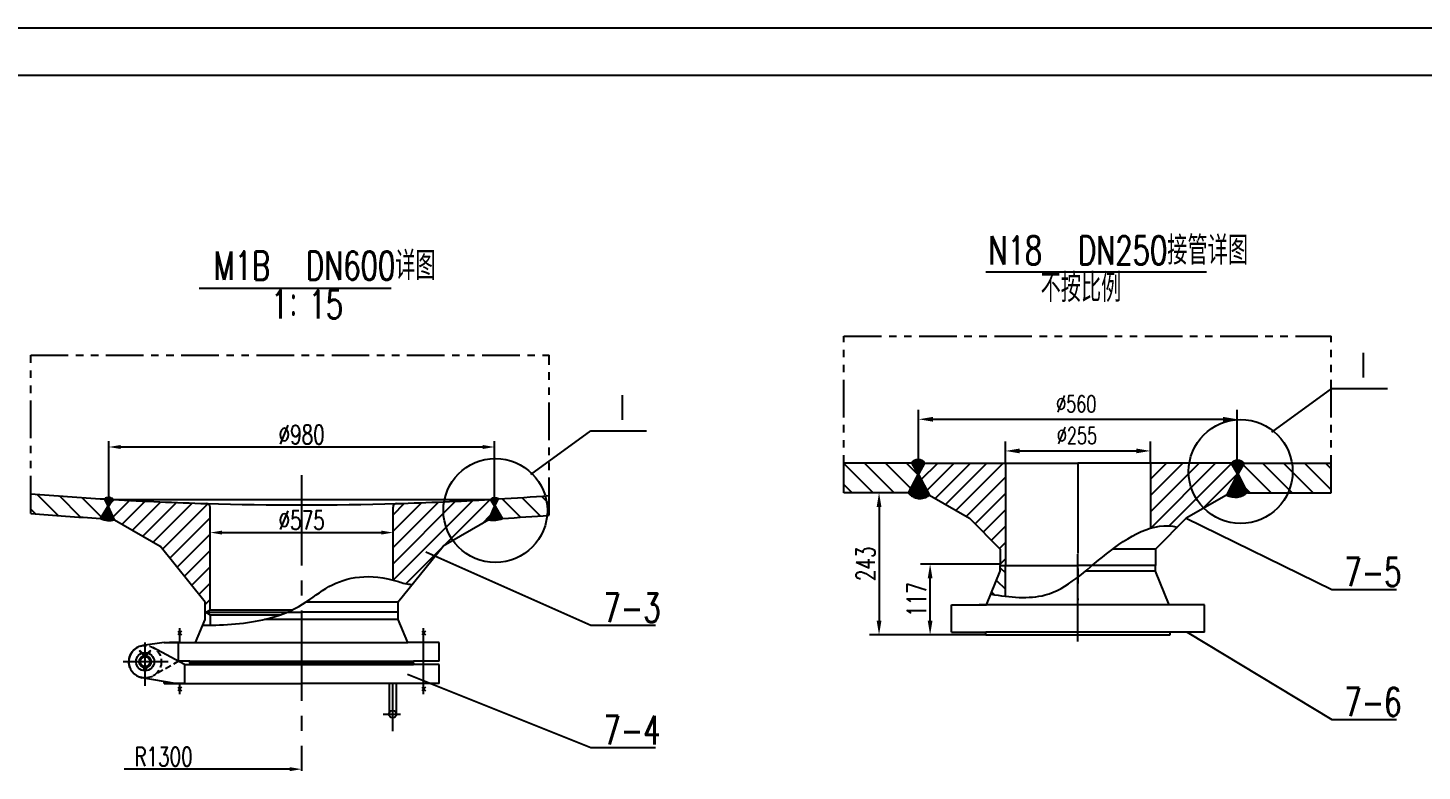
# Model space of a CAD drawing. Extents: x 14295 to 55529, y 90 to 48558.
# Drawn here: x 54034.4 to 54328.6, y 38978.2 to 39135.1 of the extents above; entities that cross this region are included whole.
import ezdxf

# ---------------------------------------------------------------- set-up
doc = ezdxf.new("R2010")
doc.units = 0
doc.header["$MEASUREMENT"] = 0
for name, pattern in [('CENTER2', [28.575, 19.05, -3.175, 3.175, -3.175]), ('DASHED2', [9.525, 6.35, -3.175]), ('PHANTOM2', [31.75, 15.875, -3.175, 3.175, -3.175, 3.175, -3.175])]:
    doc.linetypes.add(name, pattern=pattern)
doc.layers.get('0').update_dxf_attribs({"linetype": 'CONTINUOUS'})
doc.layers.get('DEFPOINTS').update_dxf_attribs({"linetype": 'CONTINUOUS'})
for name, color, linetype in [('图层1', 7, 'CONTINUOUS'), ('图层2', 1, 'CONTINUOUS'), ('图层3', 2, 'CENTER2'), ('图层4', 30, 'DASHED2'), ('图层5', 3, 'PHANTOM2')]:
    doc.layers.add(name, color=color, linetype=linetype)
doc.styles.add('JH', font='romans.shx', dxfattribs={"width": 0.707, "bigfont": 'HZTXT.shx'})
doc.styles.add('文字', font='txt.shx', dxfattribs={"width": 0.71, "bigfont": 'hzfs.shx'})
doc.dimstyles.get("Standard").update_dxf_attribs({"dimtxt": 0.18, "dimasz": 0.18, "dimexe": 0.18, "dimexo": 0.0625, "dimgap": 0.09, "dimtad": 0, "dimtih": 1, "dimtoh": 1, "dimdec": 4, "dimzin": 0, "dimtxsty": 'STANDARD', "dimcen": 0.09, "dimazin": 3, "dimtfac": 1, "dimtdec": 4, "dimtofl": 0, "dimtmove": 0, "dimatfit": 3, "dimtolj": 1, "dimtzin": 0})
pattern_1 = [(225, (49758.7284, 42072.98964), (-0.172420918, 0.172420918), []), (135, (49758.7284, 42072.98964), (0.172420918, 0.172420918), [])]
pattern_2 = [(225, (49758.7284, 42072.9896), (-1.7242092, 1.7242092), [])]

# ---------------------------------------------------------------- blocks, each defined once
blk = doc.blocks.new('*D75')
at = {"color": 1, "linetype": 'BYBLOCK'}
for p, q in [((54072.9, 39040.35), (54072.9, 39041.29)), ((54111.46, 39040.35), (54111.46, 39041.29)), ((54075.4, 39040.04), (54108.96, 39040.04))]:
    blk.add_line(p, q, dxfattribs=at)
for points in [[(54075.4, 39040.46), (54075.4, 39039.62), (54072.9, 39040.04)], [(54108.96, 39040.46), (54108.96, 39039.62), (54111.46, 39040.04)]]:
    blk.add_solid(points, dxfattribs=at)
at = {"layer": 'DEFPOINTS', "color": 0, "linetype": 'BYBLOCK'}
for p in [(54072.9, 39039.73), (54111.46, 39040.04), (54111.46, 39039.73)]:
    blk.add_point(p, dxfattribs=at)
at = {"color": 1, "linetype": 'BYBLOCK', "insert": (54092.18, 39042.66), "char_height": 4, "attachment_point": 5, "style": '文字'}
blk.add_mtext('\\A1;∅575', dxfattribs=at)
blk = doc.blocks.new('*D74')
at = {"color": 1, "linetype": 'BYBLOCK'}
for p, q in [((54051.47, 39034.76), (54051.47, 39047.86)), ((54132.89, 39034.76), (54132.89, 39047.86)), ((54053.97, 39046.61), (54130.39, 39046.61))]:
    blk.add_line(p, q, dxfattribs=at)
for points in [[(54053.97, 39047.03), (54053.97, 39046.19), (54051.47, 39046.61)], [(54130.39, 39047.03), (54130.39, 39046.19), (54132.89, 39046.61)]]:
    blk.add_solid(points, dxfattribs=at)
at = {"layer": 'DEFPOINTS', "color": 0, "linetype": 'BYBLOCK'}
for p in [(54132.89, 39046.61), (54051.47, 39034.14), (54132.89, 39034.13)]:
    blk.add_point(p, dxfattribs=at)
at = {"color": 1, "linetype": 'BYBLOCK', "insert": (54092.18, 39049.24), "char_height": 4, "attachment_point": 5, "style": '文字'}
blk.add_mtext('\\A1;∅980', dxfattribs=at)
blk = doc.blocks.new('*D85')
at = {"linetype": 'BYBLOCK'}
for p, q in [((54222.35, 39041.03), (54222.35, 39054.46)), ((54289.55, 39041.03), (54289.55, 39054.46)), ((54225.35, 39052.46), (54286.55, 39052.46))]:
    blk.add_line(p, q, dxfattribs=at)
for points in [[(54225.35, 39052.96), (54225.35, 39051.96), (54222.35, 39052.46)], [(54286.55, 39052.96), (54286.55, 39051.96), (54289.55, 39052.46)]]:
    blk.add_solid(points, dxfattribs=at)
at = {"layer": 'DEFPOINTS', "color": 0, "linetype": 'BYBLOCK'}
for p in [(54289.55, 39052.46), (54222.35, 39041.03), (54289.55, 39041.03)]:
    blk.add_point(p, dxfattribs=at)
at = {"color": 1, "linetype": 'BYBLOCK', "insert": (54255.6, 39055.71), "char_height": 3.5, "attachment_point": 5, "style": 'JH'}
blk.add_mtext('\\A1;∅560', dxfattribs=at)
blk = doc.blocks.new('*D86')
at = {"linetype": 'BYBLOCK'}
for p, q in [((54240.65, 39043.19), (54240.65, 39047.78)), ((54271.25, 39043.19), (54271.25, 39047.78)), ((54243.65, 39045.78), (54268.25, 39045.78))]:
    blk.add_line(p, q, dxfattribs=at)
for points in [[(54243.65, 39046.28), (54243.65, 39045.28), (54240.65, 39045.78)], [(54268.25, 39046.28), (54268.25, 39045.28), (54271.25, 39045.78)]]:
    blk.add_solid(points, dxfattribs=at)
at = {"layer": 'DEFPOINTS', "color": 0, "linetype": 'BYBLOCK'}
for p in [(54271.25, 39045.78), (54240.65, 39043.19), (54271.25, 39043.19)]:
    blk.add_point(p, dxfattribs=at)
at = {"color": 1, "linetype": 'BYBLOCK', "insert": (54255.75, 39049.03), "char_height": 3.5, "attachment_point": 5, "style": 'JH'}
blk.add_mtext('\\A1;∅255', dxfattribs=at)
blk = doc.blocks.new('*D144')
at = {"color": 1, "linetype": 'BYBLOCK'}
for p, q in [((54220.15, 39036.97), (54212, 39036.97)), ((54214, 39033.97), (54214, 39009.94)), ((54236.51, 39006.94), (54212, 39006.94))]:
    blk.add_line(p, q, dxfattribs=at)
for points in [[(54213.5, 39033.97), (54214.5, 39033.97), (54214, 39036.97)], [(54213.5, 39009.94), (54214.5, 39009.94), (54214, 39006.94)]]:
    blk.add_solid(points, dxfattribs=at)
at = {"layer": 'DEFPOINTS', "color": 0, "linetype": 'BYBLOCK'}
for p in [(54220.15, 39036.97), (54214, 39006.94), (54236.51, 39006.94)]:
    blk.add_point(p, dxfattribs=at)
at = {"color": 1, "linetype": 'BYBLOCK', "insert": (54211.14, 39021.96), "char_height": 4, "attachment_point": 5, "rotation": 90, "style": '文字'}
blk.add_mtext('\\A1;243', dxfattribs=at)
blk = doc.blocks.new('*D145')
at = {"color": 1, "linetype": 'BYBLOCK'}
for p, q in [((54239.57, 39021.91), (54222.77, 39021.91)), ((54224.77, 39009.94), (54224.77, 39018.91)), ((54236.51, 39006.94), (54222.77, 39006.94))]:
    blk.add_line(p, q, dxfattribs=at)
for points in [[(54224.27, 39018.91), (54225.27, 39018.91), (54224.77, 39021.91)], [(54224.27, 39009.94), (54225.27, 39009.94), (54224.77, 39006.94)]]:
    blk.add_solid(points, dxfattribs=at)
at = {"layer": 'DEFPOINTS', "color": 0, "linetype": 'BYBLOCK'}
for p in [(54224.77, 39021.91), (54239.57, 39021.91), (54236.51, 39006.94)]:
    blk.add_point(p, dxfattribs=at)
at = {"color": 1, "linetype": 'BYBLOCK', "insert": (54221.91, 39014.42), "char_height": 4, "attachment_point": 5, "rotation": 90, "style": '文字'}
blk.add_mtext('\\A1;117', dxfattribs=at)

msp = doc.modelspace()

# ---------------------------------------------------------------- hatches: boundary and pattern name
at = {"layer": '图层2'}
h = msp.add_hatch(dxfattribs=at)
h.set_pattern_fill('ANSI31', color=256, scale=25, angle=90, style=0)
h.paths.add_polyline_path([(54220.149, 39036.97), (54222.144, 39040.801), (54222.142, 39041.031), (54220.894, 39043.191), (54206.57, 39043.191), (54206.57, 39036.97)])
h.paths.add_polyline_path([(54291.012, 39043.191), (54289.765, 39041.031), (54289.763, 39040.801), (54291.757, 39036.97), (54300.304, 39036.97, 0.1051301), (54301.254, 39041.434, 0.0402225), (54301.112, 39043.191)])
h.paths.add_polyline_path([(54309.357, 39043.191), (54301.112, 39043.191, -0.0402225), (54301.254, 39041.434, -0.1051301), (54300.304, 39036.97), (54309.357, 39036.97)])
h = msp.add_hatch(dxfattribs=at)
h.set_pattern_fill('ANSI37', color=256, scale=0.0768, angle=90, style=0)
h.set_pattern_definition([(135, (169.70602, -23.2029), (-0.1724209175, -0.1724209175), []), (225, (169.70602, -23.2029), (0.1724209175, -0.1724209175), [])])
h.paths.add_polyline_path([(54220.149, 39036.97, 0.4257277), (54224.605, 39036.471), (54222.351, 39040.801), (54222.353, 39041.031), (54223.6, 39043.191, 0.574346), (54220.894, 39043.191), (54222.142, 39041.031), (54222.144, 39040.801)])
h.paths.add_polyline_path([(54289.763, 39040.801), (54289.765, 39041.031), (54291.012, 39043.191, 0.4307527), (54288.306, 39043.191), (54289.553, 39041.031), (54289.556, 39040.801), (54287.302, 39036.471, 0.3061017), (54291.749, 39036.985)])
h = msp.add_hatch(dxfattribs=at)
h.set_pattern_fill('ANSI31', color=256, scale=0.768, style=0)
h.set_pattern_definition([(45, (169.706, -23.203), (-1.724209175, 1.724209175), [])])
h.paths.add_polyline_path([(54223.6, 39043.191), (54222.353, 39041.031), (54222.351, 39040.801), (54224.605, 39036.471), (54233.086, 39031.564), (54239.573, 39025.076), (54239.573, 39021.591), (54240.653, 39021.591), (54240.653, 39043.191)])
edge = h.paths.add_edge_path()
edge.add_line((54287.302, 39036.471), (54289.556, 39040.801))
edge.add_line((54289.556, 39040.801), (54289.553, 39041.031))
edge.add_line((54289.553, 39041.031), (54288.306, 39043.191))
edge.add_line((54288.306, 39043.191), (54271.253, 39043.191))
edge.add_line((54271.253, 39043.191), (54271.253, 39029.48))
edge.add_spline(control_points=[(54271.253, 39029.48), (54273.16, 39030.051), (54275.074, 39030.195), (54276.934, 39029.677)], knot_values=[38.5306221, 38.5306221, 38.5306221, 38.5306221, 44.388601, 44.388601, 44.388601, 44.388601], degree=3, periodic=0)
edge.add_line((54276.934, 39029.677), (54278.821, 39031.564))
edge.add_line((54278.821, 39031.564), (54287.302, 39036.471))
h = msp.add_hatch(dxfattribs=at)
h.set_pattern_fill('ANSI31', color=256, scale=25, angle=90, style=0)
h.paths.add_polyline_path([(54035.019, 39036.758), (54035.019, 39032.596, 0.0053202), (54049.778, 39031.537), (54051.308, 39034.064), (54051.319, 39034.23), (54050.622, 39035.641, -0.0056578)])
h.paths.add_polyline_path([(54143.972, 39032.175, 0.0235963), (54144.021, 39033.209, 0.0715997), (54143.576, 39036.304, -0.0035672), (54133.736, 39035.641), (54133.038, 39034.23), (54133.049, 39034.064), (54134.579, 39031.537, 0.0033851)])
h.paths.add_polyline_path([(54144.393, 39036.365, -0.0002966), (54143.576, 39036.304, -0.0715997), (54144.021, 39033.209, -0.0235963), (54143.972, 39032.175, 0.0001518), (54144.393, 39032.206)])
h = msp.add_hatch(dxfattribs=at)
h.set_pattern_fill('ANSI37', color=256, scale=0.0768, angle=90, style=0)
h.set_pattern_definition(pattern_1)
h.paths.add_polyline_path([(54052.719, 39031.21, -0.1721468), (54049.778, 39031.537), (54051.308, 39034.064), (54051.319, 39034.23), (54050.622, 39035.641, -0.4400651), (54052.357, 39035.542), (54051.475, 39034.221), (54051.465, 39034.054)])
h = msp.add_hatch(dxfattribs=at)
h.set_pattern_fill('ANSI31', color=256, scale=0.768, angle=90, style=0)
h.set_pattern_definition(pattern_2)
h.paths.add_polyline_path([(54072.902, 39012.281), (54071.98, 39011.749), (54071.827, 39011.749), (54071.827, 39013.844), (54062.321, 39025.666), (54052.719, 39031.21), (54051.465, 39034.054), (54051.475, 39034.221), (54052.355, 39035.539), (54052.355, 39035.539, 0.007169), (54072.156, 39034.68, -0.4057531), (54072.902, 39033.913)])
h = msp.add_hatch(dxfattribs=at)
h.set_pattern_fill('ANSI31', color=256, scale=0.768, angle=90, style=0)
h.set_pattern_definition(pattern_2)
edge = h.paths.add_edge_path()
edge.add_arc((54112.223, 39033.913), 0.768, 91.65997, 180, ccw=False)
edge.add_arc((54092.179, 39725.59), 691.2, 271.659966, 273.302954)
edge.add_line((54132.002, 39035.539), (54132.882, 39034.22))
edge.add_line((54132.882, 39034.22), (54132.893, 39034.054))
edge.add_line((54132.893, 39034.054), (54131.638, 39031.21))
edge.add_line((54131.638, 39031.21), (54122.037, 39025.666))
edge.add_line((54122.037, 39025.666), (54115.52, 39017.628))
edge.add_spline(control_points=[(54115.52, 39017.628), (54114.4, 39017.614), (54113.085, 39018.08), (54111.831, 39018.431), (54111.455, 39018.528)], knot_values=[528.7917917, 528.7917917, 528.7917917, 528.7917917, 556.3592169, 568.386629, 568.386629, 568.386629, 568.386629], degree=3, periodic=0)
edge.add_line((54111.455, 39018.528), (54111.455, 39033.913))
h = msp.add_hatch(dxfattribs=at)
h.set_pattern_fill('ANSI37', color=256, scale=0.0768, angle=90, style=0)
h.set_pattern_definition(pattern_1)
h.paths.add_polyline_path([(54132.893, 39034.054), (54132.882, 39034.22), (54132.002, 39035.539, -0.337539), (54133.736, 39035.641), (54133.038, 39034.23), (54133.049, 39034.064), (54134.579, 39031.537, -0.1277443), (54131.638, 39031.21)])
h = msp.add_hatch(dxfattribs=at)
h.set_pattern_fill('ANSI31', color=256, scale=0.768, angle=90, style=0)
h.set_pattern_definition([(135, (169.706, -23.203), (-1.724209175, -1.724209175), [])])
edge = h.paths.add_edge_path()
edge.add_line((54240.653, 39021.591), (54239.573, 39021.591))
edge.add_line((54239.573, 39021.591), (54239.573, 39020.391))
edge.add_line((54239.573, 39020.391), (54237.605, 39015.551))
edge.add_spline(control_points=[(54237.605, 39015.551), (54238.627, 39015.391), (54239.646, 39015.241), (54240.653, 39015.122)], knot_values=[1.5663013, 1.5663013, 1.5663013, 1.5663013, 4.4954297, 4.4954297, 4.4954297, 4.4954297], degree=3, periodic=0)
edge.add_line((54240.653, 39015.122), (54240.653, 39021.591))

# ---------------------------------------------------------------- linework, layer by layer
at = {"color": 1, "linetype": 'BYBLOCK'}
msp.add_line((54089.679, 38978.63), (54054.72, 38978.63), dxfattribs=at)
msp.add_solid([(54089.679, 38979.046), (54089.679, 38978.213), (54092.179, 38978.63)], dxfattribs=at)
at = {"layer": 'DEFPOINTS', "color": 0, "linetype": 'BYBLOCK'}
for p in [(54121.171, 39005.374), (54121.171, 39005.374), (54121.171, 39001.381), (54121.171, 39001.381), (54120.338, 38996.696), (54121.171, 38996.696)]:
    msp.add_point(p, dxfattribs=at)
at = {"layer": '图层1'}
for p, q in [((53707.983, 39125.053), (54513.983, 39125.053)), ((54220.894, 39043.191), (54206.57, 39043.191)), ((54220.894, 39043.191), (54222.142, 39041.031)), ((54223.6, 39043.191), (54222.353, 39041.031)), ((54223.6, 39043.191), (54255.953, 39043.191)), ((54240.653, 39043.191), (54240.653, 39021.591)), ((54288.306, 39043.191), (54255.953, 39043.191)), ((54271.253, 39043.191), (54271.253, 39029.48)), ((54288.306, 39043.191), (54289.553, 39041.031)), ((54291.012, 39043.191), (54289.765, 39041.031)), ((54291.012, 39043.191), (54309.357, 39043.191)), ((54222.144, 39040.801), (54220.149, 39036.97)), ((54222.144, 39040.801), (54222.142, 39041.031)), ((54222.351, 39040.801), (54222.353, 39041.031)), ((54222.351, 39040.801), (54224.605, 39036.471)), ((54289.556, 39040.801), (54287.302, 39036.471)), ((54289.556, 39040.801), (54289.553, 39041.031)), ((54289.765, 39041.031), (54289.763, 39040.801)), ((54289.763, 39040.801), (54291.757, 39036.97)), ((54051.319, 39034.231), (54050.622, 39035.641)), ((54051.475, 39034.221), (54052.357, 39035.542)), ((54052.355, 39035.539), (54132, 39035.542)), ((54132.881, 39034.22), (54132, 39035.542)), ((54133.039, 39034.231), (54133.742, 39035.654)), ((54220.149, 39036.97), (54206.57, 39036.97)), ((54224.605, 39036.471), (54233.086, 39031.564)), ((54287.302, 39036.471), (54278.821, 39031.564)), ((54291.757, 39036.97), (54309.357, 39036.97)), ((54049.778, 39031.537), (54051.308, 39034.064)), ((54051.308, 39034.064), (54051.319, 39034.223)), ((54051.465, 39034.054), (54051.475, 39034.221)), ((54052.719, 39031.21), (54051.465, 39034.054)), ((54072.902, 39012.281), (54072.902, 39033.913)), ((54092.179, 39034.39), (54092.179, 39034.39)), ((54092.179, 39034.39), (54092.179, 39034.39)), ((54111.455, 39018.528), (54111.455, 39033.913)), ((54131.638, 39031.21), (54132.893, 39034.054)), ((54132.893, 39034.054), (54132.882, 39034.213)), ((54133.049, 39034.064), (54133.039, 39034.223)), ((54134.579, 39031.537), (54133.049, 39034.064)), ((54052.719, 39031.21), (54062.321, 39025.666)), ((54131.638, 39031.21), (54122.037, 39025.666)), ((54233.086, 39031.564), (54239.573, 39025.076)), ((54278.821, 39031.564), (54272.333, 39025.076)), ((54071.827, 39013.844), (54062.321, 39025.666)), ((54112.454, 39013.844), (54122.037, 39025.666)), ((54239.573, 39025.076), (54239.573, 39021.591)), ((54272.333, 39025.076), (54263.289, 39025.076)), ((54272.333, 39025.076), (54272.333, 39021.591)), ((54239.573, 39020.391), (54239.573, 39021.591)), ((54239.573, 39021.591), (54255.953, 39021.591)), ((54239.573, 39021.591), (54255.953, 39021.591)), ((54240.653, 39015.122), (54240.653, 39021.591)), ((54272.333, 39021.591), (54255.953, 39021.591)), ((54272.333, 39021.591), (54255.953, 39021.591)), ((54272.333, 39020.391), (54272.333, 39021.591)), ((54236.693, 39013.311), (54239.573, 39020.391)), ((54239.573, 39020.391), (54239.573, 39020.391)), ((54272.333, 39020.391), (54257.508, 39020.391)), ((54272.333, 39020.391), (54272.333, 39020.391)), ((54275.213, 39013.311), (54272.333, 39020.391)), ((54071.827, 39011.749), (54071.827, 39013.844)), ((54071.827, 39011.749), (54071.98, 39011.749)), ((54071.827, 39010.213), (54071.827, 39011.749)), ((54071.98, 39011.749), (54072.902, 39012.281)), ((54071.98, 39011.749), (54072.902, 39011.217)), ((54071.98, 39011.749), (54092.179, 39011.749)), ((54072.902, 39012.281), (54090.279, 39012.281)), ((54112.531, 39011.749), (54092.179, 39011.749)), ((54112.454, 39013.844), (54092.994, 39013.844)), ((54112.531, 39011.749), (54112.377, 39011.749)), ((54112.531, 39011.749), (54112.531, 39013.844)), ((54112.531, 39010.213), (54112.531, 39011.749)), ((54229.253, 39007.551), (54229.253, 39013.311)), ((54229.253, 39013.311), (54236.693, 39013.311)), ((54275.213, 39013.311), (54235.11, 39013.311)), ((54255.953, 39013.311), (54255.953, 39013.311)), ((54282.653, 39013.311), (54275.213, 39013.311)), ((54282.653, 39007.551), (54282.653, 39013.311)), ((54069.753, 39005.374), (54071.827, 39010.213)), ((54072.902, 39011.217), (54072.902, 39008.999)), ((54072.902, 39011.217), (54087.806, 39011.217)), ((54112.531, 39010.213), (54084.374, 39010.213)), ((54114.604, 39005.374), (54112.531, 39010.213)), ((54066.057, 39007.772), (54066.844, 39006.984)), ((54066.844, 39007.772), (54066.057, 39006.984)), ((54066.451, 39007.378), (54066.451, 39007.378)), ((54117.513, 39007.772), (54118.3, 39006.984)), ((54118.3, 39007.772), (54117.513, 39006.984)), ((54117.907, 39007.378), (54117.907, 39007.378)), ((54229.253, 39007.551), (54236.513, 39007.551)), ((54236.513, 39006.943), (54236.513, 39007.551)), ((54275.393, 39007.551), (54236.513, 39007.551)), ((54236.513, 39006.943), (54275.393, 39006.943)), ((54275.393, 39006.943), (54275.393, 39007.551)), ((54282.653, 39007.551), (54275.393, 39007.551)), ((54058.075, 39003.649), (54057.977, 39003.551)), ((54058.97, 39002.558), (54057.977, 39003.551)), ((54059.153, 39002.57), (54058.075, 39003.649)), ((54063.187, 39005.374), (54058.65, 39004.704)), ((54059.153, 39002.57), (54060.232, 39003.649)), ((54059.336, 39002.558), (54060.329, 39003.551)), ((54060.329, 39003.551), (54060.232, 39003.649)), ((54067.447, 39000.69), (54060.801, 39004.32)), ((54063.187, 39005.374), (54069.753, 39005.374)), ((54063.187, 39005.37), (54063.187, 39005.374)), ((54066.214, 39005.374), (54064.294, 39005.374)), ((54066.214, 39001.381), (54066.214, 39005.374)), ((54069.753, 39005.374), (54114.604, 39005.374)), ((54121.171, 39005.374), (54114.604, 39005.374)), ((54121.171, 39001.381), (54121.171, 39005.374)), ((54068.563, 39001.381), (54066.214, 39001.381)), ((54067.447, 39000.69), (54070.099, 39000.69)), ((54067.447, 39000.69), (54067.447, 38996.696)), ((54068.563, 39000.997), (54068.563, 39001.381)), ((54068.563, 39001.381), (54115.795, 39001.381)), ((54092.179, 39001.074), (54068.563, 39001.074)), ((54068.563, 39000.997), (54068.563, 39000.69)), ((54068.563, 39000.997), (54092.179, 39000.997)), ((54070.099, 39000.69), (54115.795, 39000.69)), ((54115.795, 39001.074), (54092.179, 39001.074)), ((54115.795, 39000.997), (54092.179, 39000.997)), ((54121.171, 39001.381), (54115.795, 39001.381)), ((54115.795, 39000.997), (54115.795, 39001.381)), ((54115.795, 39000.997), (54115.795, 39000.69)), ((54121.171, 39000.69), (54115.795, 39000.69)), ((54121.171, 38996.696), (54121.171, 39000.69)), ((54065.527, 38996.696), (54058.559, 38997.919)), ((54063.187, 38996.696), (54063.187, 38997.1)), ((54063.187, 38996.696), (54092.179, 38996.696)), ((54067.447, 38996.696), (54065.527, 38996.696)), ((54066.844, 38995.934), (54066.057, 38995.147)), ((54066.057, 38995.934), (54066.844, 38995.147)), ((54121.171, 38996.696), (54092.179, 38996.696)), ((54110.611, 38996.696), (54110.611, 38990.245)), ((54112.147, 38996.696), (54112.147, 38990.245)), ((54118.3, 38995.934), (54117.513, 38995.147)), ((54117.513, 38995.934), (54118.3, 38995.147))]:
    msp.add_line(p, q, dxfattribs=at)
for centre, radius in [((54059.153, 39001.304), 1.922), ((54059.153, 39001.304), 1.267), ((54059.153, 39001.304), 1.054), ((54059.153, 38999.731), 0.306), ((54059.153, 38999.731), 0.178), ((54111.379, 38990.245), 0.768)]:
    msp.add_circle(centre, radius, dxfattribs=at)
for centre, radius, start, end in [((54222.247, 39042.402), 1.566, 30.25853, 149.74147), ((54289.659, 39041.912), 1.862, 43.39182, 136.60818), ((54092.179, 39725.59), 691.2, 265.256459, 266.553122), ((54051.444, 39034.796), 1.179, 39.23387, 134.24434), ((54092.179, 39725.59), 691.2, 266.697046, 268.340034), ((54092.179, 39725.59), 691.2, 271.659966, 273.302954), ((54132.936, 39034.452), 1.432, 56.07183, 130.678), ((54092.179, 39725.59), 691.2, 273.446878, 274.332373), ((54222.617, 39038.863), 3.11, 217.49727, 309.74045), ((54289.146, 39040.02), 3.999, 242.54746, 310.62522), ((54092.179, 39725.59), 695.347, 265.284815, 266.504107), ((54092.179, 39725.59), 691.2, 268.340034, 271.659966), ((54072.134, 39033.913), 0.768, 360, 88.34006), ((54112.223, 39033.913), 0.768, 91.65997, 180), ((54051.71, 39035.518), 4.424, 244.11517, 283.18536), ((54132.478, 39037.035), 5.885, 261.79017, 290.9093), ((54092.179, 39725.59), 695.347, 273.495893, 274.306484), ((54059.153, 39001.304), 3.437, 90, 260.04625)]:
    msp.add_arc(centre, radius, start, end, dxfattribs=at)
at = {"layer": '图层2'}
for p, q in [((53682.983, 39135.053), (54523.983, 39135.053)), ((54236.502, 39083.56), (54283.076, 39083.56)), ((54070.554, 39080.149), (54111.094, 39080.149)), ((54296.845, 39049.74), (54309.484, 39058.929)), ((54309.484, 39058.929), (54321.24, 39058.929)), ((54140.543, 39040.808), (54153.182, 39049.996)), ((54153.182, 39049.996), (54164.939, 39049.996)), ((54278.821, 39031.564), (54309.484, 39016.57)), ((54118.366, 39024.501), (54153.182, 39009.012)), ((54309.484, 39016.57), (54323.159, 39016.57)), ((54153.182, 39009.012), (54166.858, 39009.012)), ((54279.023, 39007.551), (54309.484, 38989.132)), ((54114.491, 38998.686), (54153.182, 38983.197)), ((54309.484, 38989.132), (54323.159, 38989.132)), ((54153.182, 38983.197), (54166.858, 38983.197))]:
    msp.add_line(p, q, dxfattribs=at)
for centre in [(54290.279, 39041.434), (54133.047, 39033.209)]:
    msp.add_circle(centre, 10.974, dxfattribs=at)
for points, knots in [([(54237.605, 39015.551), (54241.623, 39014.92), (54250.93, 39013.83), (54261.215, 39024.326), (54271.93, 39031.07), (54276.934, 39029.677)], [1.5663013, 1.5663013, 1.5663013, 1.5663013, 13.0751672, 28.6334382, 44.388601, 44.388601, 44.388601, 44.388601]), ([(54071.313, 39009.014), (54074.542, 39008.911), (54089.929, 39009.914), (54097.138, 39018.499), (54107.13, 39020.188), (54114.4, 39017.614), (54115.52, 39017.628)], [62.2219208, 62.2219208, 62.2219208, 62.2219208, 163.5966105, 349.4989446, 540.8192038, 568.386629, 568.386629, 568.386629, 568.386629])]:
    msp.add_open_spline(points, degree=3, knots=knots, dxfattribs=at)
at = {"layer": '图层3'}
for p, q in [((54255.953, 39043.191), (54255.953, 39014.285)), ((54092.179, 39040.685), (54092.179, 38978.277)), ((54255.953, 39005.539), (54255.953, 39023.965)), ((54066.451, 39005.374), (54066.451, 39008.396)), ((54117.907, 38994.422), (54117.907, 39008.396)), ((54066.451, 38994.422), (54066.451, 38996.696)), ((54111.379, 38996.696), (54111.379, 38986.676)), ((54109.346, 38990.245), (54113.011, 38990.245))]:
    msp.add_line(p, q, dxfattribs=at)
at = {"layer": '图层3', "ltscale": 0.5}
for p, q in [((54059.153, 38996.221), (54059.153, 39005.322)), ((54064.052, 39001.304), (54054.48, 39001.304))]:
    msp.add_line(p, q, dxfattribs=at)
at = {"layer": '图层4', "ltscale": 0.2}
msp.add_line((54066.214, 39001.381), (54060.866, 38998.324), dxfattribs=at)
msp.add_circle((54059.153, 39001.304), 3.437, dxfattribs=at)
at = {"layer": '图层5', "ltscale": 0.5}
for p, q in [((54206.57, 39036.97), (54206.57, 39069.972)), ((54206.57, 39069.972), (54309.357, 39069.972)), ((54309.357, 39036.97), (54309.357, 39069.972)), ((54035.019, 39032.596), (54035.019, 39066.013)), ((54035.019, 39066.013), (54144.393, 39066.013)), ((54144.393, 39032.206), (54144.393, 39066.013))]:
    msp.add_line(p, q, dxfattribs=at)

# ---------------------------------------------------------------- texts
at = {"color": 1, "linetype": 'BYBLOCK', "insert": (54063.038, 38981.255), "char_height": 4, "attachment_point": 5, "style": '文字'}
msp.add_mtext('R1300', dxfattribs=at)
at = {"layer": '图层2', "char_height": 6, "attachment_point": 1, "style": '文字'}
for s, insert, width in [('N18  DN250接管详图', (54237.081, 39091.093), 63.90153), (' M1B  DN600详图', (54069.858, 39087.875), 55.61871), ('不按比例', (54248.075, 39083.204), 17.5037), ('1：15', (54085.726, 39079.698), 36.35243), ('Ⅰ', (54314.026, 39066.672), 5.61105), ('Ⅰ', (54157.725, 39057.739), 5.61105), ('7-5', (54312.167, 39023.232), 18.6197), ('7-3', (54155.865, 39015.674), 18.6197), ('7-6', (54312.167, 38995.793), 18.6197), ('7-4', (54155.865, 38989.859), 18.6197)]:
    msp.add_mtext(s, dxfattribs=dict(at, insert=insert, width=width))

# ---------------------------------------------------------------- dimensions: what is measured, and where the dimension line sits
at = {"layer": '图层2'}
for base, p1, p2, text, picture, middle in [((54289.553, 39052.455), (54222.353, 39041.031), (54289.553, 39041.031), '%%c560', '*D85', (54255.595, 39052.455)), ((54271.253, 39045.775), (54240.653, 39043.191), (54271.253, 39043.191), '%%c255', '*D86', (54255.754, 39045.775))]:
    dim = msp.add_linear_dim(base=base, p1=p1, p2=p2, text=text, dimstyle='STANDARD', override={"dimtxt": 3.5, "dimasz": 3, "dimexe": 2, "dimexo": 0, "dimgap": 1.5, "dimtad": 1, "dimtih": 0, "dimtoh": 0, "dimdec": 1, "dimzin": 12, "dimtxsty": 'JH', "dimcen": 0, "dimclrd": 256, "dimclre": 256, "dimclrt": 1, "dimtfac": 0.571429, "dimtdec": 1, "dimtvp": 0.714286, "dimtzin": 12}, dxfattribs=at)
    dim.commit()
    dim.dimension.update_dxf_attribs({"geometry": picture, "text_midpoint": middle, "dimtype": 160})
for base, p1, p2, angle, text, override, picture, middle in [((54132.888, 39046.611), (54051.47, 39034.137), (54132.888, 39034.133), 180, '%%c980', {"dimtxt": 4, "dimasz": 2.5, "dimexe": 1.25, "dimexo": 0.625, "dimgap": 0.625, "dimtad": 1, "dimtih": 0, "dimtoh": 0, "dimdec": 0, "dimzin": 8, "dimtxsty": '文字', "dimcen": 2.5, "dimclrd": 1, "dimclre": 1, "dimclrt": 1, "dimtdec": 0, "dimtofl": 1}, '*D74', (54092.179, 39049.236)), ((54213.996, 39006.943), (54220.149, 39036.97), (54236.513, 39006.943), 90, '243', {"dimtxt": 4, "dimasz": 3, "dimexe": 2, "dimexo": 0, "dimgap": 1, "dimtih": 0, "dimtoh": 0, "dimdec": 1, "dimzin": 12, "dimtxsty": '文字', "dimclrd": 1, "dimclre": 1, "dimclrt": 1, "dimtdec": 1, "dimtvp": 0.714286, "dimtzin": 12}, '*D144', (54211.139, 39021.956)), ((54224.768, 39021.906), (54236.513, 39006.943), (54239.573, 39021.906), 90, '117', {"dimtxt": 4, "dimasz": 3, "dimexe": 2, "dimexo": 0, "dimgap": 1, "dimtih": 0, "dimtoh": 0, "dimdec": 1, "dimzin": 12, "dimtxsty": '文字', "dimclrd": 1, "dimclre": 1, "dimclrt": 1, "dimtdec": 1, "dimtvp": 0.714286, "dimtzin": 12}, '*D145', (54221.911, 39014.424))]:
    dim = msp.add_linear_dim(base=base, p1=p1, p2=p2, angle=angle, text=text, dimstyle='STANDARD', override=override, dxfattribs=at)
    dim.commit()
    dim.dimension.update_dxf_attribs({"geometry": picture, "text_midpoint": middle})
dim = msp.add_linear_dim(base=(54111.455, 39028.549), p1=(54072.902, 39028.238), p2=(54111.455, 39028.238), angle=180, text='%%c575', dimstyle='STANDARD', override={"dimtxt": 4, "dimasz": 2.5, "dimexe": 1.25, "dimexo": 0.625, "dimgap": 0.625, "dimtad": 1, "dimtih": 0, "dimtoh": 0, "dimdec": 0, "dimzin": 8, "dimtxsty": '文字', "dimcen": 2.5, "dimclrd": 1, "dimclre": 1, "dimclrt": 1, "dimtdec": 0, "dimtofl": 1}, dxfattribs=at)
dim.commit()
dim.dimension.update_dxf_attribs({"geometry": '*D75', "text_midpoint": (54092.179, 39031.174), "insert": (0, -11.49)})

doc.saveas('drawing.dxf')
